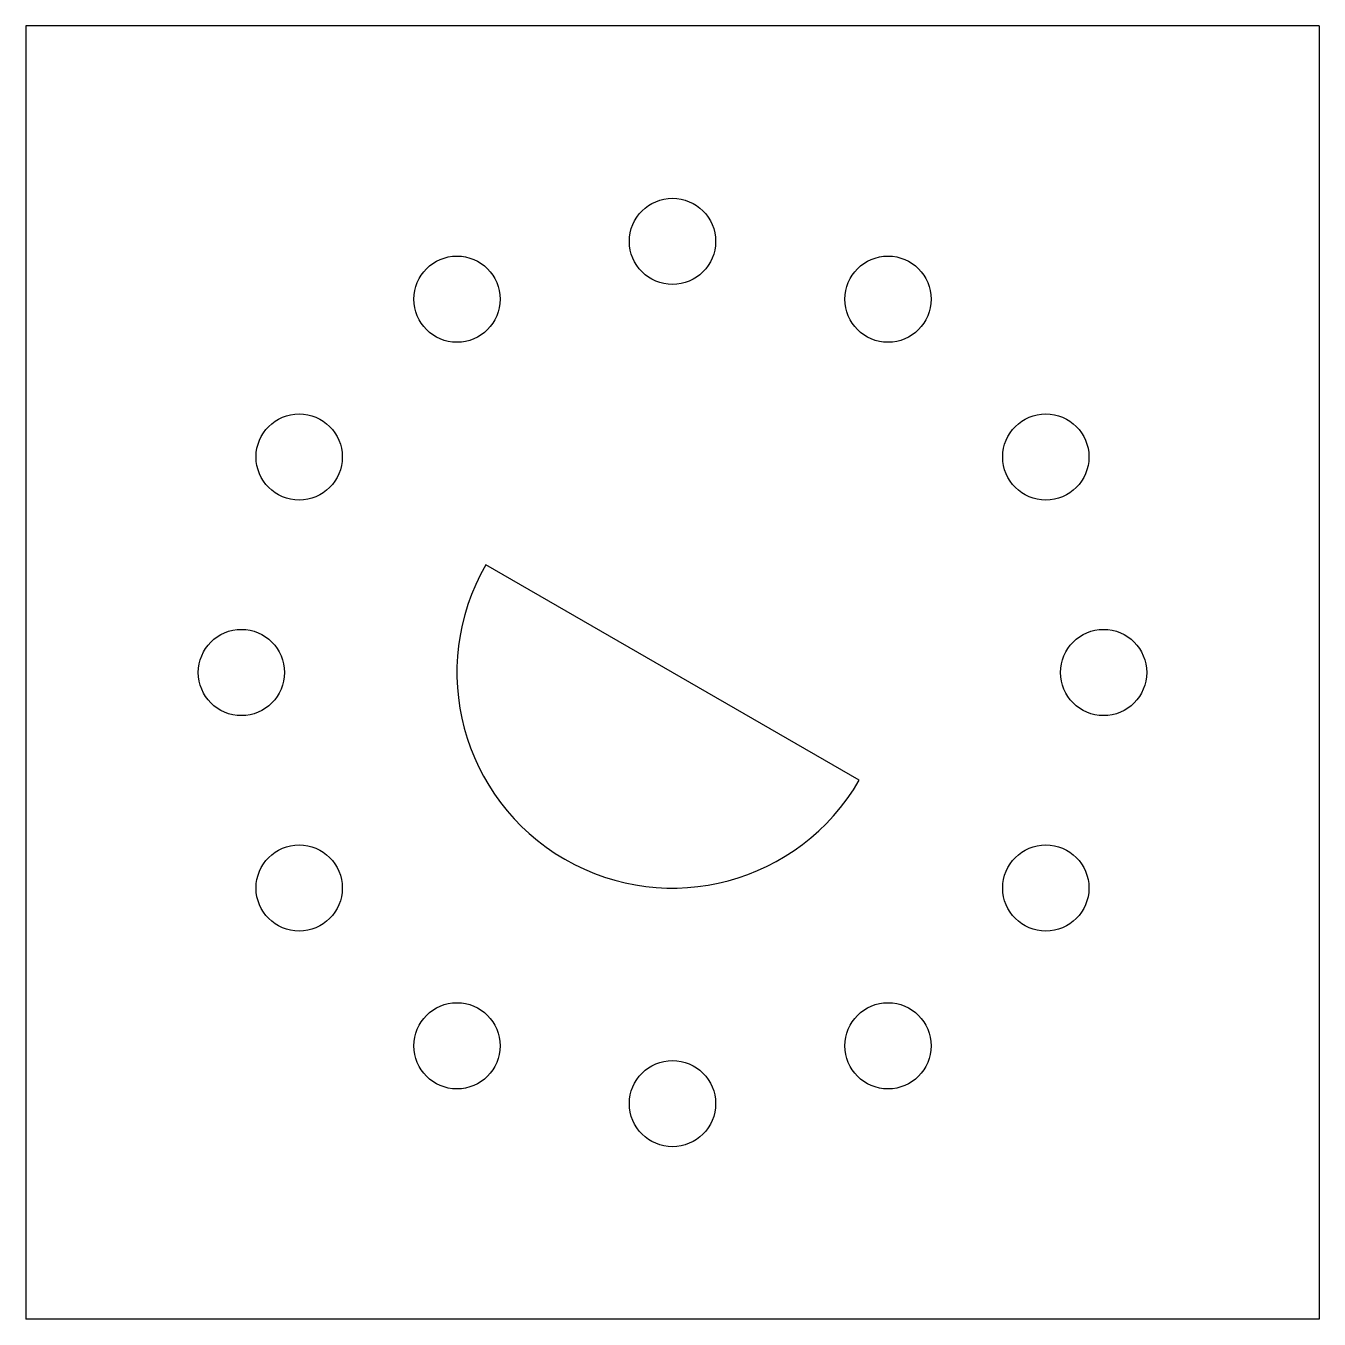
# Model space of a CAD drawing. Extents: x -15 to 15, y -15 to 15.
import ezdxf

# ---------------------------------------------------------------- set-up
doc = ezdxf.new("R2010")
doc.units = 0
doc.header["$MEASUREMENT"] = 0
doc.layers.add('MODELSKETCH_VISIBLE', color=7, linetype='CONTINUOUS')

msp = doc.modelspace()

# ---------------------------------------------------------------- linework, layer by layer
at = {"layer": 'MODELSKETCH_VISIBLE'}
for p, q in [((15, 15), (15, -15)), ((-15, 15), (-15, -15)), ((15, 15), (-15, 15)), ((4.33, -2.5), (-4.33, 2.5)), ((15, -15), (-15, -15))]:
    msp.add_line(p, q, dxfattribs=at)
for centre in [(0, 10), (-5, 8.66), (5, 8.66), (-8.66, 5), (8.66, 5), (-10, 0), (10, 0), (-8.66, -5), (8.66, -5), (-5, -8.66), (5, -8.66), (0, -10)]:
    msp.add_circle(centre, 1, dxfattribs=at)
msp.add_arc((0, 0), 5, 150, 330, dxfattribs=at)

doc.saveas('drawing.dxf')
